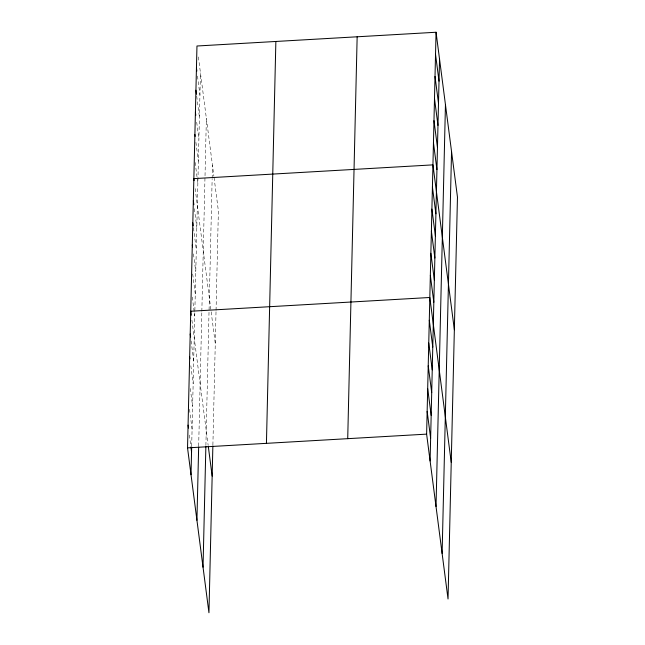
<?xml version="1.0" encoding="UTF-8"?>
<svg xmlns="http://www.w3.org/2000/svg" width="645" height="645" viewBox="0 0 645 645"><rect width="100%" height="100%" fill="white"/><g stroke="black" fill="none" stroke-linecap="round" stroke-linejoin="round"><path stroke-width="0.48" stroke-dasharray="3.23 2.42" d="M191.694 445.985L200.45 72.82M198.676 445.993L201.821 312.285M201.845 311.277L206.368 118.374M205.892 445.405L212.132 179.383M212.157 178.375L212.463 165.314M212.89 444.961L216.027 311.342M216.051 310.334L218.381 210.867L214.011 177.198M198.386 56.929L213.882 176.206M197.483 76.054L199.934 94.92M196.709 96.169L199.418 117.027M196.701 122.244L198.894 139.126M195.927 142.36L198.378 161.234M195.153 162.476L197.862 183.333M195.145 188.558L215.269 343.495M194.371 208.674L196.822 227.54M193.468 227.798L196.306 249.647M193.46 253.872L195.782 271.747M192.686 273.988L195.266 293.854M192.291 297.087L194.742 315.953M191.904 320.186L208.166 445.413M191.113 340.971L193.694 360.829M190.831 365.731L193.153 383.606M190.299 388.5L192.621 406.382M189.509 409.285L192.089 429.151M189.356 435.044L190.775 445.969"/><path stroke-width="0.97" d="M212.866 445.969L208.948 612.75L187.534 447.88L196.967 46.005L436.052 32.25L457.466 197.12L448.033 598.995L426.619 434.133L436.052 32.25M191.017 474.696L191.67 446.977M196.935 520.257L198.652 446.985M203.03 567.197L205.868 446.396M266.433 443.341L275.867 41.465M347.719 438.665L357.153 36.789M430.102 460.949L439.535 59.066M436.02 506.502L445.453 104.619M442.115 553.442L451.548 151.559M187.534 447.88L426.619 434.133M435.536 54.357L439.019 81.165M435.012 76.457L438.495 103.273M434.496 98.564L437.979 125.38M433.98 120.663L437.463 147.479M433.456 142.771L436.939 169.587M454.354 329.74L432.94 164.87L193.855 178.625L194.113 180.608M432.416 186.977L435.899 213.793M431.9 209.077L435.383 235.893M431.384 231.184L434.867 258M430.86 253.283L434.343 280.099M430.344 275.391L433.827 302.207M451.234 462.36L429.828 297.49L190.743 311.245L191.259 315.22M429.288 320.267L432.771 347.083M428.756 343.035L432.239 369.851M428.224 365.812L431.707 392.628M427.683 388.58L431.166 415.396M427.151 411.357L430.634 438.173M196.451 68.104L196.838 71.087M195.935 90.211L196.451 94.186M195.411 112.311L195.798 115.294M194.895 134.418L195.153 136.401M193.339 200.724L193.855 204.699M192.823 222.831L193.21 225.806M192.299 244.931L192.557 246.922M208.295 446.396L212.157 476.115M190.21 334.013L190.597 336.996M189.67 356.79L189.928 358.773M188.074 425.111L188.461 428.087M190.904 446.961L191.549 451.927"/></g></svg>
